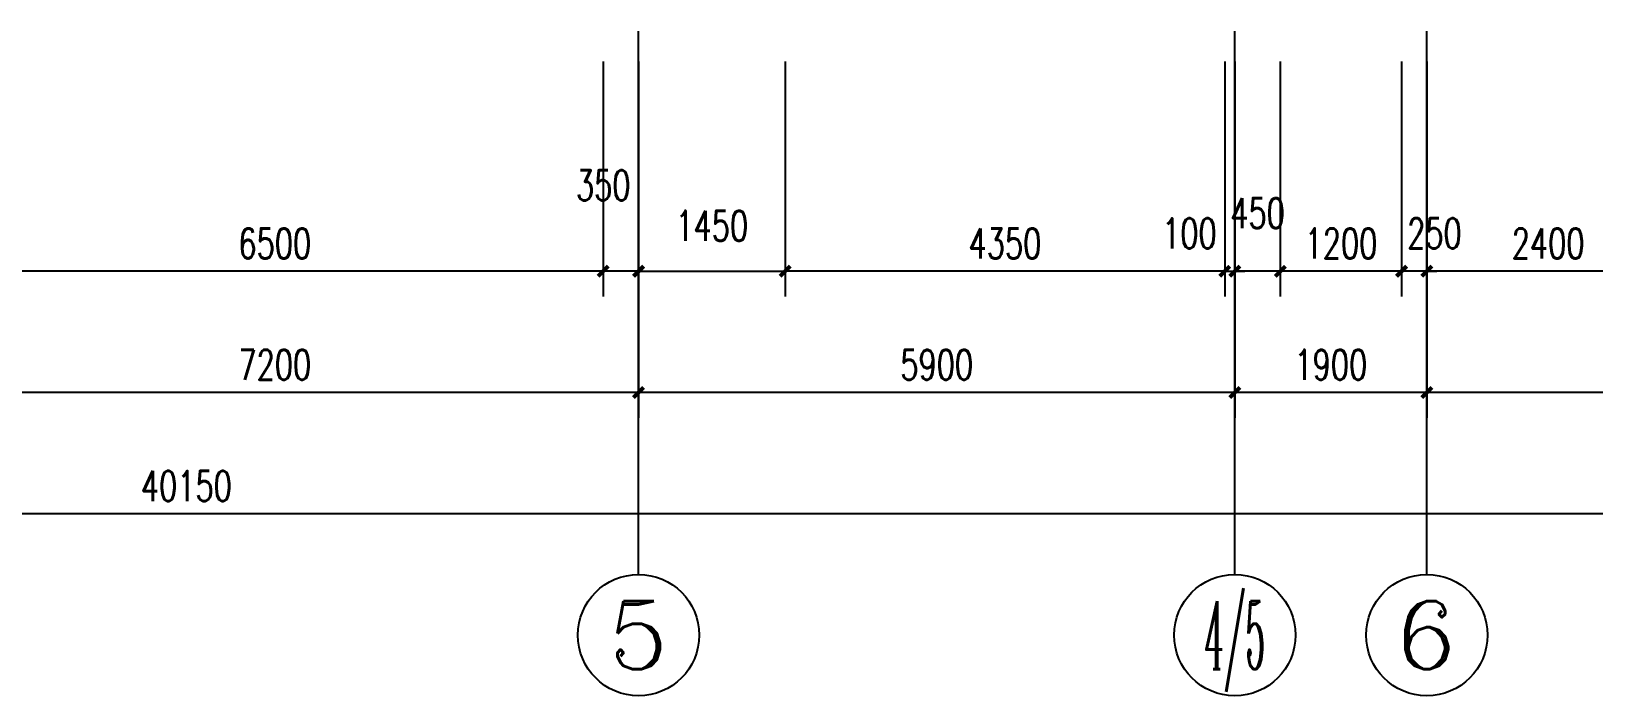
# Model space of a CAD drawing. Extents: x 392800 to 1041602, y -388882 to -94077.
# Drawn here: x 435883 to 451344, y -319773 to -313199 of the extents above; entities that cross this region are included whole.
import ezdxf
from ezdxf.enums import TextEntityAlignment as Align

# ---------------------------------------------------------------- set-up
doc = ezdxf.new("R2010")
doc.units = 0
doc.header["$LTSCALE"] = 1000
doc.header["$MEASUREMENT"] = 0
for name, color, linetype in [('AXIS_TEXT', 7, 'Continuous'), ('IBS-轴号', 160, 'Continuous'), ('IBS－外尺寸标注', 51, 'Continuous')]:
    doc.layers.add(name, color=color, linetype=linetype)
doc.styles.add('_TCH_DIM_T3', font='SIMPLEX', dxfattribs={"width": 0.705882, "bigfont": 'GBCBIG'})
doc.styles.add('COMPLEX', font='COMPLEX')
doc.dimstyles.new('_TCH_ARCH&&100', dxfattribs={"dimtxt": 297.5, "dimasz": 100, "dimexe": 250, "dimexo": 300, "dimgap": 126.25, "dimtad": 1, "dimdec": 0, "dimzin": 0, "dimdsep": 46, "dimtxsty": '_TCH_DIM_T3', "dimblk": 'ARCHTICK', "dimcen": 0.09, "dimclrt": 7, "dimazin": 2, "dimtfac": 1, "dimtdec": 0, "dimtix": 1, "dimtmove": 2, "dimatfit": 3, "dimfxl": 1, "dimtolj": 1, "dimtzin": 0, "dimarcsym": 0})

# ---------------------------------------------------------------- blocks, each defined once
blk = doc.blocks.new('_ArchTick')
at = {"color": 0, "linetype": 'ByBlock', "const_width": 0.4}
blk.add_lwpolyline([(-0.5, -0.5), (0.5, 0.5)], dxfattribs=at)
blk = doc.blocks.new('*D407')
at = {"layer": 'Defpoints', "color": 0, "transparency": 16777216}
for p in [(447693, -313199), (447793, -313199), (447793, -315573)]:
    blk.add_point(p, dxfattribs=at)
at = {"layer": 'IBS－外尺寸标注', "color": 0, "lineweight": -2, "transparency": 16777216}
for p, q in [((447693, -313499), (447693, -315823)), ((447793, -313499), (447793, -315823)), ((447693, -315573), (447593, -315573)), ((447693, -315573), (447793, -315573)), ((447793, -315573), (447893, -315573))]:
    blk.add_line(p, q, dxfattribs=at)
at = {"layer": 'IBS－外尺寸标注', "color": 0, "lineweight": -2, "transparency": 16777216, "xscale": 100, "yscale": 100, "zscale": 100}
blk.add_blockref('_ArchTick', (447693, -315573), dxfattribs=at)
at = {"layer": 'IBS－外尺寸标注', "color": 0, "lineweight": -2, "transparency": 16777216, "xscale": 100, "yscale": 100, "zscale": 100, "rotation": 180}
blk.add_blockref('_ArchTick', (447793, -315573), dxfattribs=at)
at = {"layer": 'IBS－外尺寸标注', "color": 7, "transparency": 16777216, "insert": (447343, -315198), "char_height": 297.5, "attachment_point": 5, "style": '_TCH_DIM_T3'}
blk.add_mtext('\\A1;100', dxfattribs=at)
blk = doc.blocks.new('*D408')
at = {"layer": 'Defpoints', "color": 0, "transparency": 16777216}
for p in [(447793, -313199), (448243, -313199), (447793, -315573)]:
    blk.add_point(p, dxfattribs=at)
at = {"layer": 'IBS－外尺寸标注', "color": 0, "lineweight": -2, "transparency": 16777216}
for p, q in [((447793, -313499), (447793, -315823)), ((448243, -313499), (448243, -315823)), ((448243, -315573), (447793, -315573))]:
    blk.add_line(p, q, dxfattribs=at)
at = {"layer": 'IBS－外尺寸标注', "color": 0, "lineweight": -2, "transparency": 16777216, "xscale": 100, "yscale": 100, "zscale": 100, "rotation": 180}
blk.add_blockref('_ArchTick', (447793, -315573), dxfattribs=at)
at = {"layer": 'IBS－外尺寸标注', "color": 0, "lineweight": -2, "transparency": 16777216, "xscale": 100, "yscale": 100, "zscale": 100}
blk.add_blockref('_ArchTick', (448243, -315573), dxfattribs=at)
at = {"layer": 'IBS－外尺寸标注', "color": 7, "transparency": 16777216, "insert": (448018, -314998), "char_height": 297.5, "attachment_point": 5, "style": '_TCH_DIM_T3'}
blk.add_mtext('\\A1;450', dxfattribs=at)
blk = doc.blocks.new('*D409')
at = {"layer": 'Defpoints', "color": 0, "transparency": 16777216}
for p in [(448243, -313199), (449443, -313199), (448243, -315573)]:
    blk.add_point(p, dxfattribs=at)
at = {"layer": 'IBS－外尺寸标注', "color": 0, "lineweight": -2, "transparency": 16777216}
for p, q in [((448243, -313499), (448243, -315823)), ((449443, -313499), (449443, -315823)), ((449443, -315573), (448243, -315573))]:
    blk.add_line(p, q, dxfattribs=at)
at = {"layer": 'IBS－外尺寸标注', "color": 0, "lineweight": -2, "transparency": 16777216, "xscale": 100, "yscale": 100, "zscale": 100, "rotation": 180}
blk.add_blockref('_ArchTick', (448243, -315573), dxfattribs=at)
at = {"layer": 'IBS－外尺寸标注', "color": 0, "lineweight": -2, "transparency": 16777216, "xscale": 100, "yscale": 100, "zscale": 100}
blk.add_blockref('_ArchTick', (449443, -315573), dxfattribs=at)
at = {"layer": 'IBS－外尺寸标注', "color": 7, "transparency": 16777216, "insert": (448843, -315298), "char_height": 297.5, "attachment_point": 5, "style": '_TCH_DIM_T3'}
blk.add_mtext('\\A1;1200', dxfattribs=at)
blk = doc.blocks.new('_AXISO')
blk.add_circle((0, 0), 0.5)
at = {"layer": 'AXIS_TEXT', "style": 'COMPLEX', "width": 1.041667}
blk.add_attdef('A', text='', height=0.56, dxfattribs=at).set_placement((-0.25, -0.28), (0.25, -0.28), align=Align.FIT)
blk = doc.blocks.new('*D410')
at = {"layer": 'Defpoints', "color": 0, "transparency": 16777216}
for p in [(447793, -313199), (449693, -313199), (447793, -316773)]:
    blk.add_point(p, dxfattribs=at)
at = {"layer": 'IBS－外尺寸标注', "color": 0, "lineweight": -2, "transparency": 16777216}
for p, q in [((447793, -313499), (447793, -317023)), ((449693, -313499), (449693, -317023)), ((449693, -316773), (447793, -316773))]:
    blk.add_line(p, q, dxfattribs=at)
at = {"layer": 'IBS－外尺寸标注', "color": 0, "lineweight": -2, "transparency": 16777216, "xscale": 100, "yscale": 100, "zscale": 100, "rotation": 180}
blk.add_blockref('_ArchTick', (447793, -316773), dxfattribs=at)
at = {"layer": 'IBS－外尺寸标注', "color": 0, "lineweight": -2, "transparency": 16777216, "xscale": 100, "yscale": 100, "zscale": 100}
blk.add_blockref('_ArchTick', (449693, -316773), dxfattribs=at)
at = {"layer": 'IBS－外尺寸标注', "color": 7, "transparency": 16777216, "insert": (448743, -316498), "char_height": 297.5, "attachment_point": 5, "style": '_TCH_DIM_T3'}
blk.add_mtext('\\A1;1900', dxfattribs=at)
blk = doc.blocks.new('*D438')
at = {"layer": 'Defpoints', "color": 0, "transparency": 16777216}
for p in [(441543, -313199), (441893, -313199), (441543, -315573)]:
    blk.add_point(p, dxfattribs=at)
at = {"layer": 'IBS－外尺寸标注', "color": 0, "lineweight": -2, "transparency": 16777216}
for p, q in [((441543, -313499), (441543, -315823)), ((441893, -313499), (441893, -315823)), ((441893, -315573), (441543, -315573))]:
    blk.add_line(p, q, dxfattribs=at)
at = {"layer": 'IBS－外尺寸标注', "color": 0, "lineweight": -2, "transparency": 16777216, "xscale": 100, "yscale": 100, "zscale": 100, "rotation": 180}
blk.add_blockref('_ArchTick', (441543, -315573), dxfattribs=at)
at = {"layer": 'IBS－外尺寸标注', "color": 0, "lineweight": -2, "transparency": 16777216, "xscale": 100, "yscale": 100, "zscale": 100}
blk.add_blockref('_ArchTick', (441893, -315573), dxfattribs=at)
at = {"layer": 'IBS－外尺寸标注', "color": 7, "transparency": 16777216, "insert": (441543, -314723), "char_height": 297.5, "attachment_point": 5, "style": '_TCH_DIM_T3'}
blk.add_mtext('\\A1;350', dxfattribs=at)
blk = doc.blocks.new('*D439')
at = {"layer": 'Defpoints', "color": 0, "transparency": 16777216}
for p in [(443343, -313199), (447693, -313199), (443343, -315573)]:
    blk.add_point(p, dxfattribs=at)
at = {"layer": 'IBS－外尺寸标注', "color": 0, "lineweight": -2, "transparency": 16777216}
for p, q in [((443343, -313499), (443343, -315823)), ((447693, -313499), (447693, -315823)), ((447693, -315573), (443343, -315573))]:
    blk.add_line(p, q, dxfattribs=at)
at = {"layer": 'IBS－外尺寸标注', "color": 0, "lineweight": -2, "transparency": 16777216, "xscale": 100, "yscale": 100, "zscale": 100, "rotation": 180}
blk.add_blockref('_ArchTick', (443343, -315573), dxfattribs=at)
at = {"layer": 'IBS－外尺寸标注', "color": 0, "lineweight": -2, "transparency": 16777216, "xscale": 100, "yscale": 100, "zscale": 100}
blk.add_blockref('_ArchTick', (447693, -315573), dxfattribs=at)
at = {"layer": 'IBS－外尺寸标注', "color": 7, "transparency": 16777216, "insert": (445518, -315298), "char_height": 297.5, "attachment_point": 5, "style": '_TCH_DIM_T3'}
blk.add_mtext('\\A1;4350', dxfattribs=at)
blk = doc.blocks.new('*D440')
at = {"layer": 'Defpoints', "color": 0, "transparency": 16777216}
for p in [(441893, -313199), (443343, -313199), (443343, -315573)]:
    blk.add_point(p, dxfattribs=at)
at = {"layer": 'IBS－外尺寸标注', "color": 0, "lineweight": -2, "transparency": 16777216}
for p, q in [((441893, -313499), (441893, -315823)), ((443343, -313499), (443343, -315823)), ((441893, -315573), (443343, -315573))]:
    blk.add_line(p, q, dxfattribs=at)
at = {"layer": 'IBS－外尺寸标注', "color": 0, "lineweight": -2, "transparency": 16777216, "xscale": 100, "yscale": 100, "zscale": 100, "rotation": 180}
blk.add_blockref('_ArchTick', (441893, -315573), dxfattribs=at)
at = {"layer": 'IBS－外尺寸标注', "color": 0, "lineweight": -2, "transparency": 16777216, "xscale": 100, "yscale": 100, "zscale": 100}
blk.add_blockref('_ArchTick', (443343, -315573), dxfattribs=at)
at = {"layer": 'IBS－外尺寸标注', "color": 7, "transparency": 16777216, "insert": (442617, -315123), "char_height": 297.5, "attachment_point": 5, "style": '_TCH_DIM_T3'}
blk.add_mtext('\\A1;1450', dxfattribs=at)
blk = doc.blocks.new('*D441')
at = {"layer": 'Defpoints', "color": 0, "transparency": 16777216}
for p in [(449443, -313199), (449693, -313199), (449443, -315573)]:
    blk.add_point(p, dxfattribs=at)
at = {"layer": 'IBS－外尺寸标注', "color": 0, "lineweight": -2, "transparency": 16777216}
for p, q in [((449443, -313499), (449443, -315823)), ((449693, -313499), (449693, -315823)), ((449443, -315573), (449343, -315573)), ((449693, -315573), (449443, -315573)), ((449693, -315573), (449793, -315573))]:
    blk.add_line(p, q, dxfattribs=at)
at = {"layer": 'IBS－外尺寸标注', "color": 0, "lineweight": -2, "transparency": 16777216, "xscale": 100, "yscale": 100, "zscale": 100}
blk.add_blockref('_ArchTick', (449443, -315573), dxfattribs=at)
at = {"layer": 'IBS－外尺寸标注', "color": 0, "lineweight": -2, "transparency": 16777216, "xscale": 100, "yscale": 100, "zscale": 100, "rotation": 180}
blk.add_blockref('_ArchTick', (449693, -315573), dxfattribs=at)
at = {"layer": 'IBS－外尺寸标注', "color": 7, "transparency": 16777216, "insert": (449768, -315198), "char_height": 297.5, "attachment_point": 5, "style": '_TCH_DIM_T3'}
blk.add_mtext('\\A1;250', dxfattribs=at)
blk = doc.blocks.new('*D446')
at = {"layer": 'Defpoints', "color": 0, "transparency": 16777216}
for p in [(449693, -313199), (452093, -313199), (449693, -315573)]:
    blk.add_point(p, dxfattribs=at)
at = {"layer": 'IBS－外尺寸标注', "color": 0, "lineweight": -2, "transparency": 16777216}
for p, q in [((449693, -313499), (449693, -315823)), ((452093, -313499), (452093, -315823)), ((452093, -315573), (449693, -315573))]:
    blk.add_line(p, q, dxfattribs=at)
at = {"layer": 'IBS－外尺寸标注', "color": 0, "lineweight": -2, "transparency": 16777216, "xscale": 100, "yscale": 100, "zscale": 100, "rotation": 180}
blk.add_blockref('_ArchTick', (449693, -315573), dxfattribs=at)
at = {"layer": 'IBS－外尺寸标注', "color": 0, "lineweight": -2, "transparency": 16777216, "xscale": 100, "yscale": 100, "zscale": 100}
blk.add_blockref('_ArchTick', (452093, -315573), dxfattribs=at)
at = {"layer": 'IBS－外尺寸标注', "color": 7, "transparency": 16777216, "insert": (450893, -315298), "char_height": 297.5, "attachment_point": 5, "style": '_TCH_DIM_T3'}
blk.add_mtext('\\A1;2400', dxfattribs=at)
blk = doc.blocks.new('*D484')
at = {"layer": 'Defpoints', "color": 0, "transparency": 16777216}
for p in [(435043, -313199), (441543, -313199), (435043, -315573)]:
    blk.add_point(p, dxfattribs=at)
at = {"layer": 'IBS－外尺寸标注', "color": 0, "lineweight": -2, "transparency": 16777216}
for p, q in [((435043, -313499), (435043, -315823)), ((441543, -313499), (441543, -315823)), ((441543, -315573), (435043, -315573))]:
    blk.add_line(p, q, dxfattribs=at)
at = {"layer": 'IBS－外尺寸标注', "color": 0, "lineweight": -2, "transparency": 16777216, "xscale": 100, "yscale": 100, "zscale": 100, "rotation": 180}
blk.add_blockref('_ArchTick', (435043, -315573), dxfattribs=at)
at = {"layer": 'IBS－外尺寸标注', "color": 0, "lineweight": -2, "transparency": 16777216, "xscale": 100, "yscale": 100, "zscale": 100}
blk.add_blockref('_ArchTick', (441543, -315573), dxfattribs=at)
at = {"layer": 'IBS－外尺寸标注', "color": 7, "transparency": 16777216, "insert": (438293, -315298), "char_height": 297.5, "attachment_point": 5, "style": '_TCH_DIM_T3'}
blk.add_mtext('\\A1;6500', dxfattribs=at)
blk = doc.blocks.new('*D498')
at = {"layer": 'Defpoints', "color": 0, "transparency": 16777216}
for p in [(417343, -313199), (457493, -313199), (417343, -317973)]:
    blk.add_point(p, dxfattribs=at)
at = {"layer": 'IBS－外尺寸标注', "color": 0, "lineweight": -2, "transparency": 16777216}
for p, q in [((417343, -313499), (417343, -318223)), ((457493, -313499), (457493, -318223)), ((457493, -317973), (417343, -317973))]:
    blk.add_line(p, q, dxfattribs=at)
at = {"layer": 'IBS－外尺寸标注', "color": 0, "lineweight": -2, "transparency": 16777216, "xscale": 100, "yscale": 100, "zscale": 100, "rotation": 180}
blk.add_blockref('_ArchTick', (417343, -317973), dxfattribs=at)
at = {"layer": 'IBS－外尺寸标注', "color": 0, "lineweight": -2, "transparency": 16777216, "xscale": 100, "yscale": 100, "zscale": 100}
blk.add_blockref('_ArchTick', (457493, -317973), dxfattribs=at)
at = {"layer": 'IBS－外尺寸标注', "color": 7, "transparency": 16777216, "insert": (437418, -317698), "char_height": 297.5, "attachment_point": 5, "style": '_TCH_DIM_T3'}
blk.add_mtext('\\A1;40150', dxfattribs=at)
blk = doc.blocks.new('*D511')
at = {"layer": 'Defpoints', "color": 0, "transparency": 16777216}
for p in [(434693, -313199), (441893, -313199), (434693, -316773)]:
    blk.add_point(p, dxfattribs=at)
at = {"layer": 'IBS－外尺寸标注', "color": 0, "lineweight": -2, "transparency": 16777216}
for p, q in [((434693, -313499), (434693, -317023)), ((441893, -313499), (441893, -317023)), ((441893, -316773), (434693, -316773))]:
    blk.add_line(p, q, dxfattribs=at)
at = {"layer": 'IBS－外尺寸标注', "color": 0, "lineweight": -2, "transparency": 16777216, "xscale": 100, "yscale": 100, "zscale": 100, "rotation": 180}
blk.add_blockref('_ArchTick', (434693, -316773), dxfattribs=at)
at = {"layer": 'IBS－外尺寸标注', "color": 0, "lineweight": -2, "transparency": 16777216, "xscale": 100, "yscale": 100, "zscale": 100}
blk.add_blockref('_ArchTick', (441893, -316773), dxfattribs=at)
at = {"layer": 'IBS－外尺寸标注', "color": 7, "transparency": 16777216, "insert": (438293, -316498), "char_height": 297.5, "attachment_point": 5, "style": '_TCH_DIM_T3'}
blk.add_mtext('\\A1;7200', dxfattribs=at)
blk = doc.blocks.new('*D512')
at = {"layer": 'Defpoints', "color": 0, "transparency": 16777216}
for p in [(441893, -313199), (447793, -313199), (441893, -316773)]:
    blk.add_point(p, dxfattribs=at)
at = {"layer": 'IBS－外尺寸标注', "color": 0, "lineweight": -2, "transparency": 16777216}
for p, q in [((441893, -313499), (441893, -317023)), ((447793, -313499), (447793, -317023)), ((447793, -316773), (441893, -316773))]:
    blk.add_line(p, q, dxfattribs=at)
at = {"layer": 'IBS－外尺寸标注', "color": 0, "lineweight": -2, "transparency": 16777216, "xscale": 100, "yscale": 100, "zscale": 100, "rotation": 180}
blk.add_blockref('_ArchTick', (441893, -316773), dxfattribs=at)
at = {"layer": 'IBS－外尺寸标注', "color": 0, "lineweight": -2, "transparency": 16777216, "xscale": 100, "yscale": 100, "zscale": 100}
blk.add_blockref('_ArchTick', (447793, -316773), dxfattribs=at)
at = {"layer": 'IBS－外尺寸标注', "color": 7, "transparency": 16777216, "insert": (444843, -316498), "char_height": 297.5, "attachment_point": 5, "style": '_TCH_DIM_T3'}
blk.add_mtext('\\A1;5900', dxfattribs=at)
blk = doc.blocks.new('*D513')
at = {"layer": 'Defpoints', "color": 0, "transparency": 16777216}
for p in [(449693, -313199), (457493, -313199), (449693, -316773)]:
    blk.add_point(p, dxfattribs=at)
at = {"layer": 'IBS－外尺寸标注', "color": 0, "lineweight": -2, "transparency": 16777216}
for p, q in [((449693, -313499), (449693, -317023)), ((457493, -313499), (457493, -317023)), ((457493, -316773), (449693, -316773))]:
    blk.add_line(p, q, dxfattribs=at)
at = {"layer": 'IBS－外尺寸标注', "color": 0, "lineweight": -2, "transparency": 16777216, "xscale": 100, "yscale": 100, "zscale": 100, "rotation": 180}
blk.add_blockref('_ArchTick', (449693, -316773), dxfattribs=at)
at = {"layer": 'IBS－外尺寸标注', "color": 0, "lineweight": -2, "transparency": 16777216, "xscale": 100, "yscale": 100, "zscale": 100}
blk.add_blockref('_ArchTick', (457493, -316773), dxfattribs=at)
at = {"layer": 'IBS－外尺寸标注', "color": 7, "transparency": 16777216, "insert": (453593, -316498), "char_height": 297.5, "attachment_point": 5, "style": '_TCH_DIM_T3'}
blk.add_mtext('\\A1;7800', dxfattribs=at)

msp = doc.modelspace()

# ---------------------------------------------------------------- linework, layer by layer
at = {"layer": 'IBS-轴号'}
for p, q in [((441892.6, -318573), (441892.6, -313198.7)), ((447792.6, -318573), (447792.6, -313198.7)), ((449692.6, -318573), (449692.6, -313198.7))]:
    msp.add_line(p, q, dxfattribs=at)

# ---------------------------------------------------------------- block references
ref = msp.add_blockref('_AXISO', (441892.6, -319173), dxfattribs=dict(at, xscale=1200, yscale=1200, zscale=1200))
ref.add_attrib('A', '5', dxfattribs={"layer": 'AXIS_TEXT', "height": 672, "style": 'COMPLEX', "width": 1.339286}).set_placement((441592.6, -319509), (442192.6, -319509), align=Align.FIT)
ref = msp.add_blockref('_AXISO', (447792.6, -319173), dxfattribs=dict(at, xscale=1200, yscale=1200, zscale=1200))
ref.add_attrib('A', '4/5', dxfattribs={"layer": 'AXIS_TEXT', "height": 672, "style": 'COMPLEX', "width": 0.328947}).set_placement((447492.6, -319509), (448092.6, -319509), align=Align.FIT)
ref = msp.add_blockref('_AXISO', (449692.6, -319173), dxfattribs=dict(at, xscale=1200, yscale=1200, zscale=1200))
ref.add_attrib('A', '6', dxfattribs={"layer": 'AXIS_TEXT', "height": 672, "style": 'COMPLEX', "width": 1.339286}).set_placement((449392.6, -319509), (449992.6, -319509), align=Align.FIT)

# ---------------------------------------------------------------- dimensions: what is measured, and where the dimension line sits
at = {"layer": 'IBS－外尺寸标注'}
for p1, p2, distance, picture, middle in [((457492.6, -313198.7), (417342.6, -313198.7), 4774.3, '*D498', (437417.6, -317698)), ((447792.6, -313198.7), (441892.6, -313198.7), 3574.3, '*D512', (444842.6, -316498))]:
    dim = msp.add_aligned_dim(p1=p1, p2=p2, distance=distance, dimstyle='_TCH_ARCH&&100', dxfattribs=at)
    dim.commit()
    dim.dimension.update_dxf_attribs({"geometry": picture, "text_midpoint": middle})
for base, p1, p2, picture, middle in [((434692.6, -316773), (441892.6, -313198.7), (434692.6, -313198.7), '*D511', (438292.6, -316498)), ((435042.6, -315573), (441542.6, -313198.7), (435042.6, -313198.7), '*D484', (438292.6, -315298)), ((443342.6, -315573), (447692.6, -313198.7), (443342.6, -313198.7), '*D439', (445517.6, -315298)), ((447792.6, -316773), (449692.6, -313198.7), (447792.6, -313198.7), '*D410', (448742.6, -316498)), ((448242.6, -315573), (449442.6, -313198.7), (448242.6, -313198.7), '*D409', (448842.6, -315298)), ((449692.6, -315573), (452092.6, -313198.7), (449692.6, -313198.7), '*D446', (450892.6, -315298)), ((449692.6, -316773), (457492.6, -313198.7), (449692.6, -313198.7), '*D513', (453592.6, -316498))]:
    dim = msp.add_linear_dim(base=base, p1=p1, p2=p2, dimstyle='_TCH_ARCH&&100', dxfattribs=at)
    dim.commit()
    dim.dimension.update_dxf_attribs({"geometry": picture, "text_midpoint": middle})
for base, p1, p2, picture, middle in [((441542.6, -315573), (441892.6, -313198.7), (441542.6, -313198.7), '*D438', (441542.6, -314723)), ((443342.6, -315573), (441892.6, -313198.7), (443342.6, -313198.7), '*D440', (442617.5, -315123)), ((447792.6, -315573), (447692.6, -313198.7), (447792.6, -313198.7), '*D407', (447342.6, -315198)), ((447792.6, -315573), (448242.6, -313198.7), (447792.6, -313198.7), '*D408', (448017.6, -314998)), ((449442.6, -315573), (449692.6, -313198.7), (449442.6, -313198.7), '*D441', (449767.6, -315198))]:
    dim = msp.add_linear_dim(base=base, p1=p1, p2=p2, dimstyle='_TCH_ARCH&&100', dxfattribs=at)
    dim.commit()
    dim.dimension.update_dxf_attribs({"geometry": picture, "text_midpoint": middle, "dimtype": 160})

doc.saveas('drawing.dxf')
